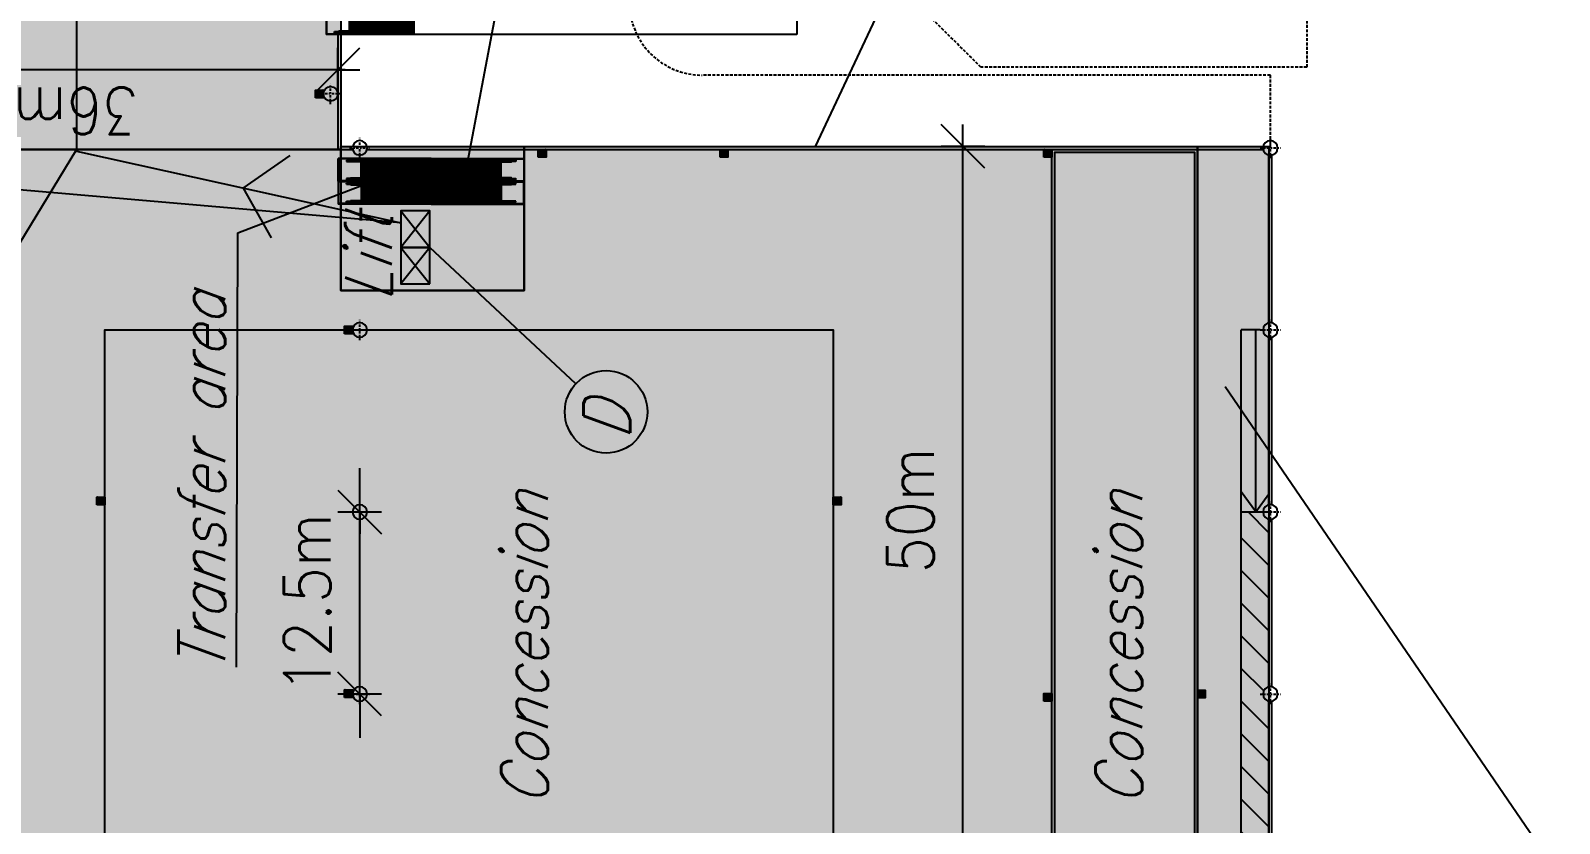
# Model space of a CAD drawing. Header units: millimetres. Extents: x -1 to 12300, y -1929 to 2470.
# Drawn here: x 7251.3 to 7356.2, y -1208.1 to -1153.7 of the extents above; entities that cross this region are included whole.
import ezdxf

# ---------------------------------------------------------------- set-up
doc = ezdxf.new("R2010")
doc.units = ezdxf.units.MM
doc.linetypes.add('DASHDOTBERNUZ', pattern=[0.8, 0.4, -0.2, 0, -0.2])
doc.linetypes.add('HIDDENBERNUZ', pattern=[0.3, 0.2, -0.1])
doc.layers.get('0').update_dxf_attribs({"color": 250})
for name, color, linetype in [('01C', 250, 'Continuous'), ('01cotes', 200, 'Continuous'), ('01TXT', 250, 'Continuous'), ('01TXTINCENDIext', 7, 'Continuous'), ('01TXTmaterial', 31, 'Continuous'), ('05CPIL', 250, 'Continuous'), ('0fingers', 250, 'Continuous'), ('0parquing', 250, 'HIDDENBERNUZ'), ('0serveis', 6, 'HIDDENBERNUZ'), ('0Terminal', 250, 'Continuous'), ('espais terminal', 9, 'Continuous'), ('fluxes', 9, 'Continuous')]:
    doc.layers.add(name, color=color, linetype=linetype)
doc.layers.add('TR-AUX-OFICINES', color=9, linetype='Continuous', plot=False)
doc.styles.add('_FERROS', font='romans.shx', dxfattribs={"width": 0.9})
doc.styles.add('_PEGATINES', font='romans.shx', dxfattribs={"width": 0.9, "oblique": 20})
doc.dimstyles.new('_100PS1500', dxfattribs={"dimtxt": 3.2, "dimasz": 3, "dimexe": 0.18, "dimexo": 0.0625, "dimgap": 2, "dimtad": 1, "dimrnd": 0.01, "dimzin": 12, "dimdsep": 46, "dimtxsty": '_FERROS', "dimblk": 'OBLIQUE', "dimcen": 0.09, "dimdle": 0.5, "dimse1": 1, "dimse2": 1, "dimclrt": 7, "dimadec": 0, "dimazin": 0, "dimtfac": 1, "dimtix": 1, "dimtmove": 2, "dimatfit": 3, "dimldrblk": 'OBLIQUE', "dimfxl": 1, "dimtvp": 0.882353, "dimtolj": 1, "dimtzin": 0, "dimarcsym": 0})
pattern_1 = [(360, (37.508332, -17.139966), (2e-18, 0.01), [])]

# ---------------------------------------------------------------- blocks, each defined once
blk = doc.blocks.new('PK-PETIT')
at = {"layer": '01C'}
for p, q in [((11.5, -14.75), (-20, -14.75)), ((11.5, -14.75), (11.5, -19.75)), ((11.5, -19.75), (-20, -19.75))]:
    blk.add_line(p, q, dxfattribs=at)
at = {"layer": '0fingers'}
blk.add_lwpolyline([(11.5, -16.75), (13.16, -17.08), (15.57, -5.07), (13.91, -4.74)], close=True, dxfattribs=at)
at = {"layer": '0parquing'}
for points in [[(46.5, -22), (24.14, -22), (11.5, -9.5), (0, -9.5), (0, 9.5), (11.5, 9.5), (24.14, 22), (46.5, 22), (46.5, -22)], [(46.5, 0), (0, 0)]]:
    blk.add_lwpolyline(points, dxfattribs=at)
blk = doc.blocks.new('_PIL0')
at = {"color": 3, "linetype": 'DASHDOTBERNUZ', "ltscale": 0.4}
for p, q in [((0.7, 0), (-0.7, 0)), ((0, -0.7), (0, 0.7))]:
    blk.add_line(p, q, dxfattribs=at)
blk.add_circle((0, 0), 0.5)
blk = doc.blocks.new('A$C17FD4830')
at = {"layer": '01C', "linetype": 'Continuous'}
h = blk.add_hatch(dxfattribs=at)
h.set_pattern_fill('USER', color=256, scale=0.01, pattern_type=0)
h.set_pattern_definition(pattern_1)
h.paths.add_polyline_path([(6.39, 1.37), (6.39, 1.44), (0.57, 1.44), (0.57, 1.37)])
h = blk.add_hatch(dxfattribs=at)
h.set_pattern_fill('USER', color=256, scale=0.01, pattern_type=0)
h.set_pattern_definition(pattern_1)
h.paths.add_polyline_path([(6.39, 0.12), (6.39, 0.2), (0.57, 0.2), (0.57, 0.12)])
for p, q in [((6.39, 1.56), (0, 1.56)), ((0, 1.56), (0, 1.53)), ((0, 1.53), (0, 0)), ((6.39, 1.53), (0.03, 1.53)), ((0.03, 0.03), (0.03, 1.53)), ((0.57, 1.37), (0.57, 1.44)), ((0.57, 1.44), (6.39, 1.44)), ((6.39, 1.37), (0.57, 1.37)), ((0.88, 1.53), (0.91, 1.53)), ((0.88, 1.33), (0.89, 1.33)), ((0.89, 1.33), (0.91, 1.33)), ((0.91, 1.53), (0.91, 1.44)), ((0.91, 1.37), (0.91, 1.33)), ((0.91, 1.33), (1.58, 1.33)), ((1.47, 1.53), (1.47, 1.44)), ((1.47, 1.37), (1.47, 1.33)), ((1.58, 1.33), (1.58, 0.23)), ((1.58, 1.33), (6, 1.33)), ((1.58, 1.28), (6.39, 1.28)), ((1.58, 1.23), (6.39, 1.23)), ((1.58, 1.18), (6.39, 1.18)), ((1.58, 1.13), (6.39, 1.13)), ((1.58, 1.08), (6.39, 1.08)), ((6, 1.33), (6.39, 1.33)), ((6.39, 0), (0, 0)), ((6.39, 0.03), (0.03, 0.03)), ((0.57, 0.12), (0.57, 0.2)), ((0.57, 0.2), (6.39, 0.2)), ((0.57, 0.12), (6.39, 0.12)), ((0.91, 0.23), (0.88, 0.23)), ((0.91, 0.03), (0.88, 0.03)), ((1.58, 0.23), (0.91, 0.23)), ((0.91, 0.23), (0.91, 0.2)), ((0.91, 0.12), (0.91, 0.03)), ((1.47, 0.2), (1.47, 0.23)), ((1.47, 0.12), (1.47, 0.03)), ((1.58, 1.03), (6.39, 1.03)), ((1.58, 0.98), (6.39, 0.98)), ((1.58, 0.93), (6.39, 0.93)), ((1.58, 0.88), (6.39, 0.88)), ((1.58, 0.83), (6.39, 0.83)), ((1.58, 0.78), (6.39, 0.78)), ((1.58, 0.73), (6.39, 0.73)), ((1.58, 0.68), (6.39, 0.68)), ((1.58, 0.63), (6.39, 0.63)), ((1.58, 0.58), (6.39, 0.58)), ((1.58, 0.53), (6.39, 0.53)), ((1.58, 0.48), (6.39, 0.48)), ((1.58, 0.43), (6.39, 0.43)), ((1.58, 0.38), (6.39, 0.38)), ((1.58, 0.33), (6.39, 0.33)), ((1.58, 0.28), (6.39, 0.28)), ((5.76, 0.23), (1.58, 0.23)), ((1.58, 0.23), (6.39, 0.23)), ((6.39, 0.23), (5.76, 0.23))]:
    blk.add_line(p, q, dxfattribs=at)
at = {"layer": '01C'}
blk.add_line((6.39, 0), (6.39, 1.56), dxfattribs=at)
at = {"layer": '01C', "linetype": 'Continuous'}
for centre, radius, start, end in [((1.27, 1.39), 0.417, 161.6493, 172.8122), ((1.28, 1.46), 0.428, 192.3446, 195.0345), ((0.88, 1.35), 0.0175, 196.5618, 261.2733), ((0.89, 1.51), 0.0175, 96.5843, 160.5151), ((1.27, 0.18), 0.417, 187.1878, 198.3507), ((0.88, 0.21), 0.0175, 98.7267, 163.4382), ((1.28, 0.11), 0.428, 164.9655, 167.6554), ((0.89, 0.05), 0.0175, 199.4849, 263.4157)]:
    blk.add_arc(centre, radius, start, end, dxfattribs=at)
blk = doc.blocks.new('_Oblique')
for p, q in [((0, -0.5), (0, 0.5)), ((0, 0), (0.5, 0))]:
    blk.add_line(p, q)
at = {"layer": '01C', "color": 7, "linetype": 'ByBlock', "lineweight": -2}
blk.add_line((-0.5, -0.5), (0.5, 0.5), dxfattribs=at)
blk = doc.blocks.new('*D73')
at = {"layer": '01cotes', "color": 0, "lineweight": -2, "transparency": 16777216}
for p, q in [((7273.89, -1186.73), (7273.89, -1183.73)), ((7273.89, -1199.23), (7273.89, -1186.73)), ((7273.89, -1199.23), (7273.89, -1202.23))]:
    blk.add_line(p, q, dxfattribs=at)
at = {"layer": 'DEFPOINTS', "color": 0, "transparency": 16777216}
for p in [(7273.89, -1186.73), (7273.89, -1186.73), (7273.89, -1199.23)]:
    blk.add_point(p, dxfattribs=at)
at = {"layer": '01cotes', "color": 0, "lineweight": -2, "transparency": 16777216, "xscale": 3, "yscale": 3, "zscale": 3}
for p, rotation in [((7273.89, -1186.73), 270), ((7273.89, -1199.23), 90)]:
    blk.add_blockref('_Oblique', p, dxfattribs=dict(at, rotation=rotation))
at = {"layer": '01cotes', "color": 7, "transparency": 16777216, "insert": (7270.29, -1192.98), "char_height": 3.2, "attachment_point": 5, "rotation": 90, "style": '_FERROS'}
blk.add_mtext('\\A1;12.5m', dxfattribs=at)
blk = doc.blocks.new('*D86')
at = {"layer": '01cotes', "color": 0, "lineweight": -2, "transparency": 16777216}
blk.add_line((7315.29, -1212.09), (7315.29, -1161.13), dxfattribs=at)
at = {"layer": 'DEFPOINTS', "color": 0, "transparency": 16777216}
for p in [(7315.29, -1161.63), (7315.29, -1161.63), (7315.29, -1211.59)]:
    blk.add_point(p, dxfattribs=at)
at = {"layer": '01cotes', "color": 0, "lineweight": -2, "transparency": 16777216, "xscale": 3, "yscale": 3, "zscale": 3}
for p, rotation in [((7315.29, -1161.63), 90), ((7315.29, -1211.59), 270)]:
    blk.add_blockref('_Oblique', p, dxfattribs=dict(at, rotation=rotation))
at = {"layer": '01cotes', "color": 7, "transparency": 16777216, "insert": (7311.69, -1186.61), "char_height": 3.2, "attachment_point": 5, "rotation": 90, "style": '_FERROS'}
blk.add_mtext('\\A1;50m', dxfattribs=at)
blk = doc.blocks.new('A$C47A048D5')
at = {"layer": '01C', "linetype": 'Continuous'}
h = blk.add_hatch(dxfattribs=at)
h.set_pattern_fill('USER', color=256, scale=0.01, pattern_type=0)
h.set_pattern_definition(pattern_1)
h.paths.add_polyline_path([(6.02, 1.37), (6.02, 1.44), (0.57, 1.44), (0.57, 1.37)])
h = blk.add_hatch(dxfattribs=at)
h.set_pattern_fill('USER', color=256, scale=0.01, pattern_type=0)
h.set_pattern_definition(pattern_1)
h.paths.add_polyline_path([(6.02, 0.12), (6.02, 0.2), (0.57, 0.2), (0.57, 0.12)])
for p, q in [((6.02, 1.56), (0, 1.56)), ((0, 1.56), (0, 1.53)), ((0, 1.53), (0, 0)), ((6.02, 1.53), (0.03, 1.53)), ((0.03, 0.03), (0.03, 1.53)), ((0.57, 1.37), (0.57, 1.44)), ((0.57, 1.44), (6.02, 1.44)), ((6.02, 1.37), (0.57, 1.37)), ((0.88, 1.53), (0.91, 1.53)), ((0.88, 1.33), (0.89, 1.33)), ((0.89, 1.33), (0.91, 1.33)), ((0.91, 1.53), (0.91, 1.44)), ((0.91, 1.37), (0.91, 1.33)), ((0.91, 1.33), (1.58, 1.33)), ((1.47, 1.53), (1.47, 1.44)), ((1.47, 1.37), (1.47, 1.33)), ((1.58, 1.33), (1.58, 0.23)), ((1.58, 1.33), (6, 1.33)), ((1.58, 1.28), (6.02, 1.28)), ((1.58, 1.23), (6.02, 1.23)), ((1.58, 1.18), (6.02, 1.18)), ((1.58, 1.13), (6.02, 1.13)), ((1.58, 1.08), (6.02, 1.08)), ((6, 1.33), (6.02, 1.33)), ((6.02, 0), (0, 0)), ((6.02, 0.03), (0.03, 0.03)), ((0.57, 0.12), (0.57, 0.2)), ((0.57, 0.2), (6.02, 0.2)), ((0.57, 0.12), (6.02, 0.12)), ((0.91, 0.23), (0.88, 0.23)), ((0.91, 0.03), (0.88, 0.03)), ((1.58, 0.23), (0.91, 0.23)), ((0.91, 0.23), (0.91, 0.2)), ((0.91, 0.12), (0.91, 0.03)), ((1.47, 0.2), (1.47, 0.23)), ((1.47, 0.12), (1.47, 0.03)), ((1.58, 1.03), (6.02, 1.03)), ((1.58, 0.98), (6.02, 0.98)), ((1.58, 0.93), (6.02, 0.93)), ((1.58, 0.88), (6.02, 0.88)), ((1.58, 0.83), (6.02, 0.83)), ((1.58, 0.78), (6.02, 0.78)), ((1.58, 0.73), (6.02, 0.73)), ((1.58, 0.68), (6.02, 0.68)), ((1.58, 0.63), (6.02, 0.63)), ((1.58, 0.58), (6.02, 0.58)), ((1.58, 0.53), (6.02, 0.53)), ((1.58, 0.48), (6.02, 0.48)), ((1.58, 0.43), (6.02, 0.43)), ((1.58, 0.38), (6.02, 0.38)), ((1.58, 0.33), (6.02, 0.33)), ((1.58, 0.28), (6.02, 0.28)), ((5.76, 0.23), (1.58, 0.23)), ((1.58, 0.23), (6.02, 0.23)), ((6.02, 0.23), (5.76, 0.23))]:
    blk.add_line(p, q, dxfattribs=at)
at = {"layer": '01C'}
blk.add_line((6.02, 0), (6.02, 1.56), dxfattribs=at)
at = {"layer": '01C', "linetype": 'Continuous'}
for centre, radius, start, end in [((1.27, 1.39), 0.417, 161.6493, 172.8122), ((1.28, 1.46), 0.428, 192.3446, 195.0345), ((0.88, 1.35), 0.0175, 196.5618, 261.2733), ((0.89, 1.51), 0.0175, 96.5843, 160.5151), ((1.27, 0.18), 0.417, 187.1878, 198.3507), ((0.88, 0.21), 0.0175, 98.7267, 163.4382), ((1.28, 0.11), 0.428, 164.9655, 167.6554), ((0.89, 0.05), 0.0175, 199.4849, 263.4157)]:
    blk.add_arc(centre, radius, start, end, dxfattribs=at)
blk = doc.blocks.new('*D210')
at = {"layer": '01cotes', "color": 0, "lineweight": -2, "transparency": 16777216}
blk.add_line((7272.89, -1156.36), (7235.89, -1156.36), dxfattribs=at)
at = {"layer": 'DEFPOINTS', "color": 0, "transparency": 16777216}
for p in [(7236.39, -1156.36), (7236.39, -1156.36), (7272.39, -1156.36)]:
    blk.add_point(p, dxfattribs=at)
at = {"layer": '01cotes', "color": 0, "lineweight": -2, "transparency": 16777216, "xscale": 3, "yscale": 3, "zscale": 3, "rotation": 180}
blk.add_blockref('_Oblique', (7236.39, -1156.36), dxfattribs=at)
at = {"layer": '01cotes', "color": 0, "lineweight": -2, "transparency": 16777216, "xscale": 3, "yscale": 3, "zscale": 3}
blk.add_blockref('_Oblique', (7272.39, -1156.36), dxfattribs=at)
at = {"layer": '01cotes', "color": 7, "transparency": 16777216, "insert": (7254.39, -1159.19), "char_height": 3.2, "attachment_point": 5, "rotation": 180, "style": '_FERROS'}
blk.add_mtext('\\A1;36m', dxfattribs=at)
blk = doc.blocks.new('A$C39DC0D00')
at = {"layer": '01TXTINCENDIext'}
h = blk.add_hatch(color=7, dxfattribs=at)
h.dxf.hatch_style = 1
h.paths.add_polyline_path([(0.53, 0.54), (0, 0.54), (0, 0), (0.53, 0)])
h.paths.add_polyline_path([(0.51, 0.51), (0.51, 0.03, -0.414214), (0.5, 0.02), (0.03, 0.02, -0.414214), (0.02, 0.03), (0.02, 0.51, -0.414214), (0.03, 0.52), (0.5, 0.52, -0.414214)], flags=16)
h.paths.add_polyline_path([(0.35, 0.45), (0.34, 0.44), (0.34, 0.45), (0.33, 0.45), (0.32, 0.45), (0.32, 0.45), (0.31, 0.45), (0.31, 0.45), (0.29, 0.45), (0.27, 0.45), (0.27, 0.45), (0.27, 0.45), (0.27, 0.45), (0.27, 0.44), (0.27, 0.44), (0.28, 0.43), (0.28, 0.42, -0.120407), (0.33, 0.4, -0.22624), (0.33, 0.39), (0.33, 0.05, -0.414214), (0.32, 0.04), (0.21, 0.04, -0.414214), (0.19, 0.05), (0.19, 0.08), (0.17, 0.08), (0.17, 0.08), (0.17, 0.1), (0.17, 0.1), (0.17, 0.11), (0.17, 0.11), (0.17, 0.14), (0.17, 0.14), (0.17, 0.14), (0.17, 0.17), (0.16, 0.19), (0.14, 0.24), (0.13, 0.27), (0.12, 0.29), (0.12, 0.31), (0.11, 0.33), (0.11, 0.35), (0.11, 0.38), (0.12, 0.39), (0.13, 0.4), (0.14, 0.42), (0.15, 0.43), (0.16, 0.44), (0.18, 0.44), (0.2, 0.45), (0.22, 0.46), (0.24, 0.46), (0.25, 0.46), (0.25, 0.46), (0.28, 0.48), (0.31, 0.49), (0.33, 0.5), (0.33, 0.49), (0.32, 0.49), (0.29, 0.47), (0.28, 0.47), (0.29, 0.47), (0.31, 0.46), (0.33, 0.46), (0.35, 0.45), (0.35, 0.45)], flags=0)
h.paths.add_polyline_path([(0.25, 0.44), (0.25, 0.44), (0.25, 0.44), (0.25, 0.44), (0.25, 0.43), (0.24, 0.42, 0.110621), (0.2, 0.4, 0.22624), (0.19, 0.39), (0.19, 0.1), (0.19, 0.1), (0.18, 0.1), (0.18, 0.11), (0.19, 0.11), (0.19, 0.14), (0.18, 0.14), (0.18, 0.15), (0.18, 0.17), (0.17, 0.2), (0.16, 0.23), (0.14, 0.27), (0.13, 0.3), (0.13, 0.33), (0.12, 0.35), (0.13, 0.37), (0.13, 0.39), (0.14, 0.41), (0.16, 0.42), (0.18, 0.43), (0.21, 0.44), (0.22, 0.44)], flags=0)
h = blk.add_hatch(color=10, dxfattribs=at)
h.paths.add_polyline_path([(0.51, 0.51, 0.414214), (0.5, 0.52), (0.03, 0.52, 0.414214), (0.02, 0.51), (0.02, 0.03, 0.414214), (0.03, 0.02), (0.5, 0.02, 0.414214), (0.51, 0.03)])
h.paths.add_polyline_path([(0.12, 0.31), (0.11, 0.33), (0.11, 0.35), (0.11, 0.38), (0.12, 0.39), (0.13, 0.4), (0.14, 0.42), (0.15, 0.43), (0.16, 0.44), (0.18, 0.44), (0.2, 0.45), (0.22, 0.46), (0.24, 0.46), (0.25, 0.46), (0.25, 0.46), (0.28, 0.48), (0.31, 0.49), (0.33, 0.5), (0.33, 0.49), (0.32, 0.49), (0.29, 0.47), (0.28, 0.47), (0.29, 0.47), (0.31, 0.46), (0.33, 0.46), (0.35, 0.45), (0.35, 0.45), (0.35, 0.45), (0.34, 0.44), (0.34, 0.45), (0.33, 0.45), (0.32, 0.45), (0.32, 0.45), (0.31, 0.45), (0.31, 0.45), (0.29, 0.45), (0.27, 0.45), (0.27, 0.45), (0.27, 0.45), (0.27, 0.45), (0.27, 0.44), (0.27, 0.44), (0.28, 0.43), (0.28, 0.42, -0.120407), (0.33, 0.4, -0.22624), (0.33, 0.39), (0.33, 0.05, -0.414214), (0.32, 0.04), (0.21, 0.04, -0.414214), (0.19, 0.05), (0.19, 0.08), (0.17, 0.08), (0.17, 0.08), (0.17, 0.1), (0.17, 0.1), (0.17, 0.11), (0.17, 0.11), (0.17, 0.14), (0.17, 0.14), (0.17, 0.14), (0.17, 0.17), (0.16, 0.19), (0.14, 0.24), (0.13, 0.27), (0.12, 0.29)], flags=16)
h.paths.add_polyline_path([(0.13, 0.33), (0.12, 0.35), (0.13, 0.37), (0.13, 0.39), (0.14, 0.41), (0.16, 0.42), (0.18, 0.43), (0.21, 0.44), (0.22, 0.44), (0.25, 0.44), (0.25, 0.44), (0.25, 0.44), (0.25, 0.44), (0.25, 0.43), (0.24, 0.42, 0.110621), (0.2, 0.4, 0.22624), (0.19, 0.39), (0.19, 0.1), (0.19, 0.1), (0.18, 0.1), (0.18, 0.11), (0.19, 0.11), (0.19, 0.14), (0.18, 0.14), (0.18, 0.15), (0.18, 0.17), (0.17, 0.2), (0.16, 0.23), (0.14, 0.27), (0.13, 0.3)], flags=0)
h.paths.add_polyline_path([(0.19, 0.39, -0.22624), (0.2, 0.4, -0.110621), (0.24, 0.42), (0.25, 0.43), (0.25, 0.44), (0.25, 0.44), (0.25, 0.44), (0.25, 0.44), (0.22, 0.44), (0.21, 0.44), (0.18, 0.43), (0.16, 0.42), (0.14, 0.41), (0.13, 0.39), (0.13, 0.37), (0.12, 0.35), (0.13, 0.33), (0.13, 0.3), (0.14, 0.27), (0.16, 0.23), (0.17, 0.2), (0.18, 0.17), (0.18, 0.15), (0.18, 0.14), (0.19, 0.14), (0.19, 0.11), (0.18, 0.11), (0.18, 0.1), (0.19, 0.1), (0.19, 0.1)], flags=0)
h = blk.add_hatch(color=255, dxfattribs=at)
h.paths.add_polyline_path([(0.33, 0.39, 0.22624), (0.33, 0.4, 0.120407), (0.28, 0.42), (0.28, 0.43), (0.27, 0.44), (0.27, 0.44), (0.27, 0.45), (0.27, 0.45), (0.27, 0.45), (0.27, 0.45), (0.29, 0.45), (0.31, 0.45), (0.31, 0.45), (0.32, 0.45), (0.32, 0.45), (0.33, 0.45), (0.34, 0.45), (0.34, 0.44), (0.35, 0.45), (0.35, 0.45), (0.35, 0.45), (0.33, 0.46), (0.31, 0.46), (0.29, 0.47), (0.28, 0.47), (0.29, 0.47), (0.32, 0.49), (0.33, 0.49), (0.33, 0.5), (0.31, 0.49), (0.28, 0.48), (0.25, 0.46), (0.25, 0.46), (0.24, 0.46), (0.22, 0.46), (0.2, 0.45), (0.18, 0.44), (0.16, 0.44), (0.15, 0.43), (0.14, 0.42), (0.13, 0.4), (0.12, 0.39), (0.11, 0.38), (0.11, 0.35), (0.11, 0.33), (0.12, 0.31), (0.12, 0.29), (0.13, 0.27), (0.14, 0.24), (0.16, 0.19), (0.17, 0.17), (0.17, 0.14), (0.17, 0.14), (0.17, 0.14), (0.17, 0.11), (0.17, 0.11), (0.17, 0.1), (0.17, 0.1), (0.17, 0.08), (0.17, 0.08), (0.19, 0.08), (0.19, 0.05, 0.414214), (0.21, 0.04), (0.32, 0.04, 0.414214), (0.33, 0.05)])
h.paths.add_polyline_path([(0.19, 0.1), (0.19, 0.1), (0.18, 0.1), (0.18, 0.11), (0.19, 0.11), (0.19, 0.14), (0.18, 0.14), (0.18, 0.15), (0.18, 0.17), (0.17, 0.2), (0.16, 0.23), (0.14, 0.27), (0.13, 0.3), (0.13, 0.33), (0.12, 0.35), (0.13, 0.37), (0.13, 0.39), (0.14, 0.41), (0.16, 0.42), (0.18, 0.43), (0.21, 0.44), (0.22, 0.44), (0.25, 0.44), (0.25, 0.44), (0.25, 0.44), (0.25, 0.44), (0.25, 0.43), (0.24, 0.42, 0.110621), (0.2, 0.4, 0.22624), (0.19, 0.39)], flags=16)
blk.add_hatch(color=10, dxfattribs=at).paths.add_polyline_path([(0.19, 0.39, -0.22624), (0.2, 0.4, -0.110621), (0.24, 0.42), (0.25, 0.43), (0.25, 0.44), (0.25, 0.44), (0.25, 0.44), (0.25, 0.44), (0.22, 0.44), (0.21, 0.44), (0.18, 0.43), (0.16, 0.42), (0.14, 0.41), (0.13, 0.39), (0.13, 0.37), (0.12, 0.35), (0.13, 0.33), (0.13, 0.3), (0.14, 0.27), (0.16, 0.23), (0.17, 0.2), (0.18, 0.17), (0.18, 0.15), (0.18, 0.14), (0.19, 0.14), (0.19, 0.11), (0.18, 0.11), (0.18, 0.1), (0.19, 0.1), (0.19, 0.1)])
at = {"layer": '01TXTINCENDIext', "color": 255}
for p, q in [((0.02, 0.03), (0.02, 0.51)), ((0.03, 0.52), (0.5, 0.52)), ((0.5, 0.02), (0.03, 0.02)), ((0.51, 0.51), (0.51, 0.03))]:
    blk.add_line(p, q, dxfattribs=at)
at = {"layer": '01TXTINCENDIext', "color": 7}
blk.add_lwpolyline([(0, 0.54), (0.53, 0.54), (0.53, 0), (0, 0)], close=True, dxfattribs=at)
at = {"layer": '01TXTINCENDIext', "color": 255}
for points in [[(0.28, 0.42), (0.28, 0.43), (0.27, 0.44), (0.27, 0.44), (0.27, 0.45), (0.27, 0.45), (0.27, 0.45), (0.27, 0.45), (0.29, 0.45), (0.31, 0.45), (0.31, 0.45), (0.32, 0.45), (0.32, 0.45), (0.33, 0.45), (0.34, 0.45), (0.34, 0.44), (0.35, 0.45), (0.35, 0.45), (0.35, 0.45), (0.33, 0.46), (0.31, 0.46), (0.29, 0.47), (0.28, 0.47), (0.29, 0.47), (0.32, 0.49), (0.33, 0.49), (0.33, 0.5), (0.31, 0.49), (0.28, 0.48), (0.25, 0.46), (0.25, 0.46), (0.24, 0.46), (0.22, 0.46), (0.2, 0.45), (0.18, 0.44), (0.16, 0.44), (0.15, 0.43), (0.14, 0.42), (0.13, 0.4), (0.12, 0.39), (0.11, 0.38), (0.11, 0.35), (0.11, 0.33), (0.12, 0.31), (0.12, 0.29), (0.13, 0.27), (0.14, 0.24), (0.16, 0.19), (0.17, 0.17), (0.17, 0.14), (0.17, 0.14), (0.17, 0.14), (0.17, 0.11), (0.17, 0.11), (0.17, 0.1), (0.17, 0.1), (0.17, 0.08), (0.17, 0.08), (0.19, 0.08)], [(0.19, 0.1), (0.19, 0.1), (0.18, 0.1), (0.18, 0.11), (0.19, 0.11), (0.19, 0.14), (0.18, 0.14), (0.18, 0.15), (0.18, 0.17), (0.17, 0.2), (0.16, 0.23), (0.14, 0.27), (0.13, 0.3), (0.13, 0.33), (0.12, 0.35), (0.13, 0.37), (0.13, 0.39), (0.14, 0.41), (0.16, 0.42), (0.18, 0.43), (0.21, 0.44), (0.22, 0.44), (0.25, 0.44), (0.25, 0.44), (0.25, 0.44), (0.25, 0.44), (0.25, 0.43), (0.24, 0.42)], [(0.19, 0.39), (0.19, 0.1)]]:
    blk.add_lwpolyline(points, dxfattribs=at)
blk.add_lwpolyline([(0.19, 0.08), (0.19, 0.05, 0.414214), (0.21, 0.04), (0.32, 0.04, 0.414214), (0.33, 0.05), (0.33, 0.39)], format="xyb", dxfattribs=at)
for centre, radius, start, end in [((0.03, 0.51), 0.0144, 90, 180), ((0.03, 0.03), 0.0144, 180, 270), ((0.21, 0.39), 0.0128, 129.008, 180), ((0.26, 0.32), 0.105, 103.7582, 129.008), ((0.26, 0.32), 0.105, 50.992, 78.4551), ((0.32, 0.39), 0.0128, 0, 50.992), ((0.5, 0.51), 0.0144, 0, 90), ((0.5, 0.03), 0.0144, 270, 0)]:
    blk.add_arc(centre, radius, start, end, dxfattribs=at)

msp = doc.modelspace()

# ---------------------------------------------------------------- hatches: boundary and pattern name
at = {"layer": '01C'}
h = msp.add_hatch(dxfattribs=at)
h.set_pattern_fill('ANSI31', color=256, scale=0.5)
h.set_pattern_definition([(135, (8442.9877, 5937.7986), (-1.122532, -1.122532), [])])
h.paths.add_polyline_path([(7298.89, -1259.731), (7298.89, -1261.731), (7286.39, -1261.731), (7286.39, -1259.731)])
h.paths.add_polyline_path([(7334.39, -1227.181), (7336.29, -1227.181), (7336.29, -1236.241, 0.356394), (7335.89, -1236.731, 0.356394), (7336.29, -1237.221), (7336.29, -1241.809), (7334.39, -1241.809)])
h.paths.add_polyline_path([(7334.39, -1201.939), (7336.29, -1201.939), (7336.29, -1211.241, 0.356394), (7335.89, -1211.731, 0.356394), (7336.29, -1212.221), (7336.29, -1223.741, 0.356394), (7335.89, -1224.231, 0.356394), (7336.29, -1224.721), (7336.29, -1227.181), (7334.39, -1227.181)])
h.paths.add_polyline_path([(7334.39, -1190.354), (7336.29, -1190.354), (7336.29, -1198.741, 0.356394), (7335.89, -1199.231, 0.356394), (7336.29, -1199.721), (7336.29, -1201.939), (7334.39, -1201.939)])
h.paths.add_polyline_path([(7334.39, -1186.731), (7335.89, -1186.731, 0.356394), (7336.29, -1187.221), (7336.29, -1190.354), (7334.39, -1190.354)])
h.paths.add_polyline_path([(7334.39, -1241.809), (7336.29, -1241.809), (7336.29, -1248.741, 0.356394), (7335.89, -1249.231, 0.356394), (7336.29, -1249.721), (7336.29, -1257.634), (7334.39, -1257.634)])
h.paths.add_polyline_path([(7328.89, -1259.731), (7334.39, -1259.731), (7334.39, -1257.634), (7336.29, -1257.634), (7336.29, -1261.241, 0.356394), (7335.89, -1261.731), (7335.69, -1261.731), (7328.89, -1261.731)])
h.paths.add_polyline_path([(7298.89, -1259.731), (7328.89, -1259.731), (7328.89, -1261.731), (7298.89, -1261.731)])
h.paths.add_polyline_path([(7274.39, -1259.731), (7286.39, -1259.731), (7286.39, -1261.731), (7274.39, -1261.731)])
h.paths.add_polyline_path([(7332.39, -1261.731), (7332.89, -1261.731), (7332.89, -1263.731), (7332.39, -1263.731)])
h.paths.add_polyline_path([(7330.39, -1261.731), (7330.89, -1261.731), (7330.89, -1263.731), (7330.39, -1263.731)])
h.paths.add_polyline_path([(7328.39, -1261.731), (7328.89, -1261.731), (7328.89, -1263.731), (7328.39, -1263.731)])
h.paths.add_polyline_path([(7326.39, -1261.731), (7326.89, -1261.731), (7326.89, -1263.731), (7326.39, -1263.731)])
h.paths.add_polyline_path([(7324.39, -1261.731), (7324.89, -1261.731), (7324.89, -1263.731), (7324.39, -1263.731)])
h.paths.add_polyline_path([(7322.39, -1261.731), (7322.89, -1261.731), (7322.89, -1263.731), (7322.39, -1263.731)])
h.paths.add_polyline_path([(7320.39, -1261.731), (7320.89, -1261.731), (7320.89, -1263.731), (7320.39, -1263.731)])
h.paths.add_polyline_path([(7318.39, -1261.731), (7318.89, -1261.731), (7318.89, -1263.731), (7318.39, -1263.731)])
h.paths.add_polyline_path([(7316.39, -1261.731), (7316.89, -1261.731), (7316.89, -1263.731), (7316.39, -1263.731)])
h.paths.add_polyline_path([(7314.39, -1261.731), (7314.89, -1261.731), (7314.89, -1263.731), (7314.39, -1263.731)])
h.paths.add_polyline_path([(7312.39, -1261.731), (7312.89, -1261.731), (7312.89, -1263.731), (7312.39, -1263.731)])
h.paths.add_polyline_path([(7310.39, -1261.731), (7310.89, -1261.731), (7310.89, -1263.731), (7310.39, -1263.731)])
h.paths.add_polyline_path([(7308.39, -1261.731), (7308.89, -1261.731), (7308.89, -1263.731), (7308.39, -1263.731)])
h.paths.add_polyline_path([(7306.39, -1261.731), (7306.89, -1261.731), (7306.89, -1263.731), (7306.39, -1263.731)])
h.paths.add_polyline_path([(7304.39, -1261.731), (7304.89, -1261.731), (7304.89, -1263.731), (7304.39, -1263.731)])
h.paths.add_polyline_path([(7302.39, -1261.731), (7302.89, -1261.731), (7302.89, -1263.731), (7302.39, -1263.731)])
h.paths.add_polyline_path([(7300.39, -1261.731), (7300.89, -1261.731), (7300.89, -1263.731), (7300.39, -1263.731)])
h.paths.add_polyline_path([(7298.39, -1261.731), (7298.89, -1261.731), (7298.89, -1263.731), (7298.39, -1263.731)])
h.paths.add_polyline_path([(7296.39, -1261.731), (7296.89, -1261.731), (7296.89, -1263.731), (7296.39, -1263.731)])
h.paths.add_polyline_path([(7294.39, -1261.731), (7294.89, -1261.731), (7294.89, -1263.731), (7294.39, -1263.731)])
h.paths.add_polyline_path([(7292.39, -1261.731), (7292.89, -1261.731), (7292.89, -1263.731), (7292.39, -1263.731)])
h.paths.add_polyline_path([(7290.39, -1261.731), (7290.89, -1261.731), (7290.89, -1263.731), (7290.39, -1263.731)])
h.paths.add_polyline_path([(7288.39, -1261.731), (7288.89, -1261.731), (7288.89, -1263.731), (7288.39, -1263.731)])
h.paths.add_polyline_path([(7286.39, -1261.731), (7286.89, -1261.731), (7286.89, -1263.731), (7286.39, -1263.731)])
h.paths.add_polyline_path([(7284.39, -1261.731), (7284.89, -1261.731), (7284.89, -1263.731), (7284.39, -1263.731)])
h.paths.add_polyline_path([(7282.39, -1261.731), (7282.89, -1261.731), (7282.89, -1263.731), (7282.39, -1263.731)])
h.paths.add_polyline_path([(7280.39, -1261.731), (7280.89, -1261.731), (7280.89, -1263.731), (7280.39, -1263.731)])
h.paths.add_polyline_path([(7278.39, -1261.731), (7278.89, -1261.731), (7278.89, -1263.731), (7278.39, -1263.731)])
h.paths.add_polyline_path([(7276.39, -1261.731), (7276.89, -1261.731), (7276.89, -1263.731), (7276.39, -1263.731)])
h.paths.add_polyline_path([(7274.39, -1261.731), (7274.89, -1261.731), (7274.89, -1263.731), (7274.39, -1263.731)])
at = {"layer": 'espais terminal'}
h = msp.add_hatch(color=94, dxfattribs=at)
h.dxf.hatch_style = 1
h.paths.add_polyline_path([(7236.39, -451.773), (7236.39, -1161.831), (7272.59, -1161.831), (7272.59, -1161.631), (7272.59, -724.613), (7287.317, -724.613, 0.5526058), (7290.624, -650.371), (7296.75, -630.253), (7274.231, -630.253, 0.2228431), (7279.593, -592.245)])
h = msp.add_hatch(color=8, dxfattribs=at)
h.dxf.hatch_style = 1
h.paths.add_polyline_path([(7136.39, -1161.631), (7136.39, -1256.731), (7141.39, -1256.731), (7141.39, -1161.631)])
h.paths.add_polyline_path([(7331.39, -1161.631), (7331.39, -1256.731), (7336.29, -1256.731), (7336.29, -1161.631)])
h = msp.add_hatch(color=4, dxfattribs=at)
h.dxf.hatch_style = 1
h.paths.add_polyline_path([(7200.19, -1161.831), (7200.19, -1161.631), (7151.39, -1161.631), (7151.39, -1211.731), (7141.39, -1211.731), (7141.39, -1236.731), (7216.19, -1236.731), (7256.59, -1236.731), (7331.39, -1236.931), (7331.39, -1161.631), (7285.177, -1161.631), (7285.177, -1171.531), (7272.59, -1171.531), (7272.59, -1161.831)])
h = msp.add_hatch(color=6, dxfattribs=at)
h.dxf.hatch_style = 1
h.paths.add_polyline_path([(7272.59, -1161.631), (7272.59, -1171.531), (7285.177, -1171.531), (7285.177, -1161.631)])

# ---------------------------------------------------------------- linework, layer by layer
at = {"layer": '01C'}
for p, q in [((7276.71, -1166.06), (7278.71, -1168.56)), ((7278.71, -1166.06), (7276.71, -1168.56)), ((7276.71, -1168.56), (7278.71, -1171.06)), ((7278.71, -1168.56), (7276.71, -1171.06)), ((7334.39, -1186.731), (7334.39, -1174.231)), ((7335.69, -1174.231), (7334.39, -1174.231)), ((7335.39, -1186.731), (7335.39, -1174.231)), ((7335.39, -1186.731), (7334.39, -1185.34)), ((7335.39, -1186.731), (7336.29, -1185.479)), ((7334.39, -1259.731), (7334.39, -1186.731)), ((7334.39, -1186.731), (7336.39, -1186.731))]:
    msp.add_line(p, q, dxfattribs=at)
for points in [[(7321.39, -1210.456), (7321.39, -1161.831), (7331.39, -1161.831), (7331.39, -1211.731), (7321.39, -1211.731), (7321.39, -1211.456)], [(7321.59, -1210.456), (7321.59, -1162.031), (7331.19, -1162.031), (7331.19, -1211.531), (7321.59, -1211.531), (7321.59, -1211.456)]]:
    msp.add_lwpolyline(points, dxfattribs=at)
for points in [[(7278.71, -1168.56), (7278.71, -1166.06), (7276.71, -1166.06), (7276.71, -1168.56)], [(7278.71, -1171.06), (7278.71, -1168.56), (7276.71, -1168.56), (7276.71, -1171.06)], [(7256.39, -1214.231), (7256.39, -1174.231), (7306.39, -1174.231), (7306.39, -1214.231)]]:
    msp.add_lwpolyline(points, close=True, dxfattribs=at)
at = {"layer": '01TXT'}
for p, q in [((7265.514, -1167.562), (7275.453, -1163.754)), ((7265.432, -1197.386), (7265.514, -1167.562)), ((7356.232, -1211.694), (7333.296, -1178.142))]:
    msp.add_line(p, q, dxfattribs=at)
at = {"layer": '01TXTmaterial'}
for p, q in [((7283.992, -1148.303), (7281.194, -1163.139)), ((7311.261, -1148.628), (7305.14, -1161.631)), ((7288.727, -1177.921), (7278.71, -1168.56))]:
    msp.add_line(p, q, dxfattribs=at)
msp.add_circle((7290.797, -1179.856), 2.834, dxfattribs=at)
at = {"layer": '0serveis'}
for p, q in [((7336.39, -1156.731), (7297.39, -1156.731)), ((7336.39, -1161.731), (7336.39, -1156.731))]:
    msp.add_line(p, q, dxfattribs=at)
msp.add_arc((7297.39, -1151.731), 5, 180, 270, dxfattribs=at)
at = {"layer": '0Terminal'}
for p, q in [((7272.39, -1153.937), (7272.39, -1161.831)), ((7272.59, -1153.937), (7272.59, -1161.631)), ((7272.59, -1161.631), (7273.4, -1161.631)), ((7274.38, -1161.631), (7335.9, -1161.631)), ((7272.39, -1161.831), (7273.4, -1161.831)), ((7274.38, -1161.831), (7335.9, -1161.831)), ((7336.29, -1173.741), (7336.29, -1162.221)), ((7336.49, -1173.741), (7336.49, -1162.221)), ((7336.29, -1186.241), (7336.29, -1174.721)), ((7336.49, -1186.241), (7336.49, -1174.721)), ((7336.29, -1198.741), (7336.29, -1187.221)), ((7336.49, -1198.741), (7336.49, -1187.221)), ((7336.29, -1211.241), (7336.29, -1199.721)), ((7336.49, -1211.241), (7336.49, -1199.721))]:
    msp.add_line(p, q, dxfattribs=at)
at = {"layer": 'fluxes', "color": 98}
for p, q in [((7254.44, -823.688), (7254.44, -1161.831)), ((7254.44, -1161.831), (7236.39, -1191.551))]:
    msp.add_line(p, q, dxfattribs=at)
at = {"layer": 'fluxes', "color": 56}
for p, q in [((7276.71, -1166.881), (7218.34, -1161.831)), ((7254.44, -1161.956), (7276.71, -1166.881)), ((7265.89, -1164.488), (7269.104, -1162.24)), ((7265.89, -1164.488), (7267.82, -1167.903))]:
    msp.add_line(p, q, dxfattribs=at)
at = {"layer": 'TR-AUX-OFICINES'}
msp.add_lwpolyline([(7272.59, -1161.831), (7236.39, -1161.831), (7236.39, -451.773), (7279.593, -592.245, -0.2228431), (7274.231, -630.253), (7296.75, -630.253), (7290.624, -650.371, -0.5526058), (7287.317, -724.613), (7272.59, -724.613), (7272.59, -1161.831)], format="xyb", dxfattribs=at)
msp.add_lwpolyline([(7141.39, -1236.731), (7141.39, -1211.731), (7151.39, -1211.731), (7151.39, -1161.631), (7200.19, -1161.631), (7200.39, -1161.831), (7272.59, -1161.831), (7272.59, -1171.531), (7285.177, -1171.531), (7285.177, -1161.631), (7331.39, -1161.631), (7331.39, -1236.931), (7141.39, -1236.731)], dxfattribs=at)
for points in [[(7272.59, -1171.531), (7272.59, -1161.631), (7285.177, -1161.631), (7285.177, -1171.531)], [(7331.39, -1256.731), (7331.39, -1161.631), (7336.29, -1161.631), (7336.29, -1256.731)]]:
    msp.add_lwpolyline(points, close=True, dxfattribs=at)

# ---------------------------------------------------------------- block references
at = {"layer": '01C'}
for name, p in [('PK-PETIT', (7292.39, -1134.187)), ('A$C47A048D5', (7271.594, -1153.937)), ('A$C17FD4830', (7272.402, -1165.586))]:
    msp.add_blockref(name, p, dxfattribs=at)
at = {"layer": '01C', "xscale": -1, "rotation": 180}
msp.add_blockref('A$C17FD4830', (7272.402, -1162.456), dxfattribs=at)
at = {"layer": '01C', "rotation": 180}
msp.add_blockref('A$C17FD4830', (7285.177, -1162.456), dxfattribs=at)
at = {"layer": '01C', "xscale": -1}
msp.add_blockref('A$C17FD4830', (7285.177, -1165.586), dxfattribs=at)
at = {"layer": '01TXTINCENDIext', "rotation": 90}
for p in [(7271.39, -1158.284), (7286.676, -1162.358), (7299.159, -1162.358), (7321.39, -1162.358), (7273.39, -1174.495), (7256.39, -1186.231), (7306.927, -1186.231), (7273.391, -1199.464), (7321.39, -1199.722), (7331.927, -1199.495)]:
    msp.add_blockref('A$C39DC0D00', p, dxfattribs=at)
at = {"layer": '05CPIL'}
msp.add_blockref('_PIL0', (7271.89, -1158.02), dxfattribs=at)
at = {"layer": '05CPIL', "xscale": -1}
for p in [(7273.89, -1161.731), (7336.39, -1161.731), (7273.89, -1174.231), (7336.39, -1174.231), (7273.89, -1186.731), (7336.39, -1186.731), (7273.89, -1199.231), (7336.39, -1199.231)]:
    msp.add_blockref('_PIL0', p, dxfattribs=at)

# ---------------------------------------------------------------- texts
at = {"layer": '01TXT', "style": '_PEGATINES', "oblique": 20, "width": 0.9}
for s, p in [('Lift', (7276.094, -1172.297)), ('Transfer area', (7264.659, -1197.809)), ('Concession', (7286.805, -1206.942)), ('Concession', (7327.596, -1206.942))]:
    msp.add_text(s, height=3.2, rotation=90, dxfattribs=at).set_placement(p)
at = {"layer": '01TXTmaterial', "style": '_PEGATINES', "oblique": 20, "width": 0.9}
msp.add_text('D', height=3.2, rotation=90, dxfattribs=at).set_placement((7292.442, -1181.793))

# ---------------------------------------------------------------- dimensions: what is measured, and where the dimension line sits
at = {"layer": '01cotes'}
for base, p1, p2, angle, override, picture, middle in [((7236.39, -1156.362), (7272.39, -1156.362), (7236.39, -1156.362), 180, {"dimtad": 0, "dimpost": 'm'}, '*D210', (7254.39, -1159.185)), ((7273.89, -1186.731), (7273.89, -1199.231), (7273.89, -1186.731), 90, {"dimpost": 'm'}, '*D73', (7270.29, -1192.981))]:
    dim = msp.add_linear_dim(base=base, p1=p1, p2=p2, angle=angle, dimstyle='_100PS1500', override=override, dxfattribs=at)
    dim.commit()
    dim.dimension.update_dxf_attribs({"geometry": picture, "text_midpoint": middle})
dim = msp.add_linear_dim(base=(7315.291, -1161.631), p1=(7315.291, -1211.594), p2=(7315.291, -1161.631), angle=90, text='50m', dimstyle='_100PS1500', override={"dimpost": 'm'}, dxfattribs=at)
dim.commit()
dim.dimension.update_dxf_attribs({"geometry": '*D86', "text_midpoint": (7311.691, -1186.612)})

doc.saveas('drawing.dxf')
